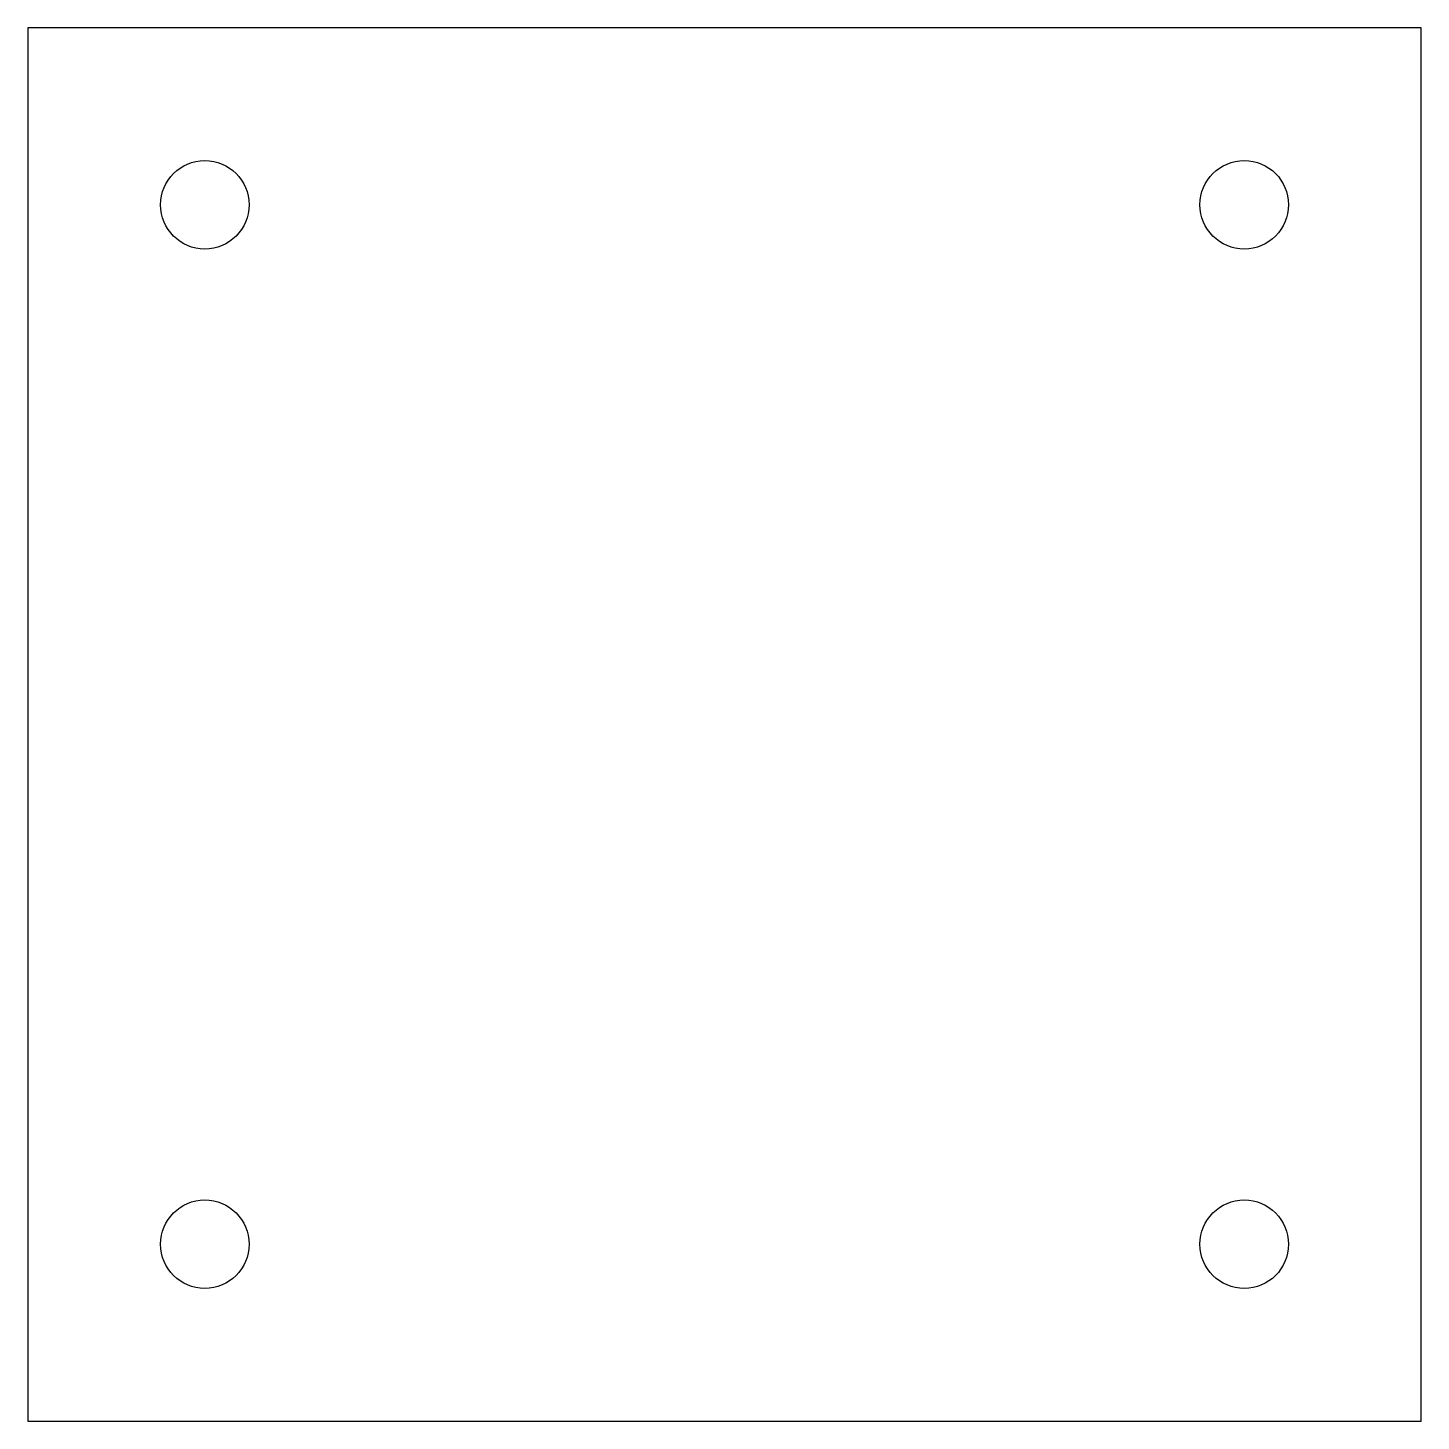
# Model space of a CAD drawing. Header units: inches. Extents: x 119.52 to 123.45, y -116.84 to -112.9.
import ezdxf

# ---------------------------------------------------------------- set-up
doc = ezdxf.new("R2010")
doc.units = ezdxf.units.IN
doc.header["$MEASUREMENT"] = 0
doc.layers.add('access door', color=7, linetype='Continuous')

msp = doc.modelspace()

# ---------------------------------------------------------------- linework, layer by layer
for centre in [(120.0174, -113.4019, 55.6933), (122.9549, -113.4019, 55.6933), (120.0174, -116.3394, 55.6933), (122.9549, -116.3394, 55.6933)]:
    msp.add_circle(centre, 0.125)
at = {"layer": 'access door', "elevation": 55.6933}
msp.add_lwpolyline([(123.4549, -116.8394), (123.4549, -112.9019), (119.5174, -112.9019), (119.5174, -116.8394)], close=True, dxfattribs=at)

doc.saveas('drawing.dxf')
